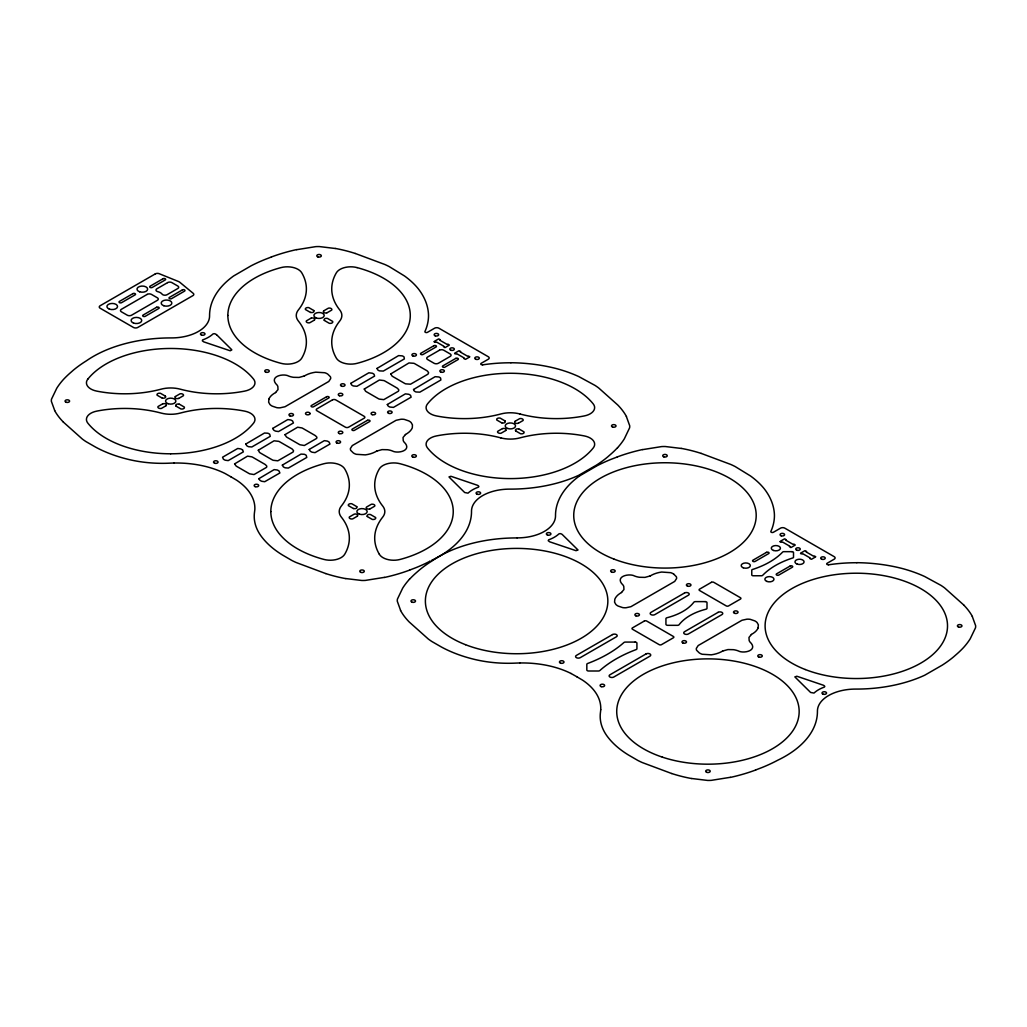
<?xml version="1.0" encoding="UTF-8"?>
<svg xmlns="http://www.w3.org/2000/svg" width="1027" height="1027" viewBox="0 0 1027 1027"><rect width="100%" height="100%" fill="white"/><g stroke="black" fill="none" stroke-linecap="round" stroke-linejoin="round"><path stroke-width="1.5" d="M310.026 413.65L310.026 413.522A2.285 1.322 0 0 0 306.611 412.392A2.285 1.322 0 0 0 306.611 414.664A2.285 1.322 0 0 0 310.026 413.522M600.756 709.696L600.5 712.058A88.425 51.055 0 0 0 608.613 738.066A109.388 63.16 0 0 0 628.357 754.935L637.754 760.391A80.876 46.69 0 0 0 642.196 762.522L671.748 773.549M268.907 399.221L268.638 402.186L269.896 404.433A10.27 5.931 0 0 0 272.296 406.153L276.751 407.655A9.063 5.238 0 0 0 280.114 407.809L285.005 406.743L328.794 381.466L330.643 378.642A9.063 5.238 0 0 0 330.373 376.704L327.767 374.136A10.27 5.931 0 0 0 324.789 372.737L315.764 372.172A22.594 13.043 0 0 0 304.185 376.087M758.093 627.779L758.362 624.814L757.104 622.567A10.27 5.931 0 0 0 754.704 620.847L750.249 619.345A9.063 5.238 0 0 0 746.886 619.191L741.995 620.257L698.206 645.534L696.357 648.358A9.063 5.238 0 0 0 696.627 650.296L699.233 652.864A10.27 5.931 0 0 0 702.211 654.263L711.236 654.828A22.594 13.043 0 0 0 722.815 650.913M579.523 475.925L596.995 465.783A146.579 84.625 0 0 1 611.155 459.3L617.317 456.951M275.595 392.481L278.022 389.58L277.842 386.422A14.943 8.627 0 0 0 275.698 383.61C269.921 376.062 283.709 373.237 288.715 376.087A14.943 8.627 0 0 0 293.594 377.32L299.062 377.435L304.095 376.036M405.485 434.562L403.046 437.476L403.239 440.634A14.943 8.627 0 0 0 405.383 443.446C411.159 450.994 397.372 453.818 392.365 450.969A14.943 8.627 0 0 0 387.474 449.723L382.018 449.621L376.986 451.02M621.515 592.425L623.954 589.524L623.761 586.366A14.943 8.627 0 0 0 621.617 583.554C615.841 576.006 629.628 573.182 634.635 576.031A14.943 8.627 0 0 0 639.526 577.277L644.982 577.379L650.014 575.98M751.405 634.519L748.978 637.42L749.158 640.578A14.943 8.627 0 0 0 751.315 643.39C757.079 650.938 743.291 653.763 738.285 650.913A14.943 8.627 0 0 0 733.406 649.68L727.938 649.565L722.905 650.964M162.792 403.765L158.363 406.333A1.656 0.95 0 0 0 157.953 406.718L157.876 407.167A2.632 1.515 0 0 0 160.238 408.515L161.021 408.489A1.656 0.95 0 0 0 161.688 408.258L166.13 405.691M175.283 396.55L179.712 393.996A1.656 0.95 0 0 1 180.38 393.765L181.176 393.713A2.632 1.515 0 0 1 183.512 395.074L183.448 395.536A1.656 0.95 0 0 1 183.05 395.921L178.621 398.476M311.142 318.113L306.714 320.681A1.656 0.95 0 0 0 306.303 321.066L306.226 321.515A2.632 1.515 0 0 0 308.588 322.863L309.371 322.837A1.656 0.95 0 0 0 310.038 322.606L314.48 320.039M323.633 310.911L328.075 308.344A1.656 0.95 0 0 1 328.73 308.113L329.526 308.061A2.632 1.515 0 0 1 331.862 309.422L331.811 309.884A1.656 0.95 0 0 1 331.4 310.27L326.971 312.824M502.46 428.58L498.031 431.135A1.656 0.95 0 0 0 497.62 431.52L497.543 431.982A2.632 1.515 0 0 0 499.905 433.317L500.701 433.291A1.656 0.95 0 0 0 501.369 433.06L505.797 430.493M514.951 421.365L519.392 418.798A1.656 0.95 0 0 1 520.06 418.567L520.843 418.528A2.632 1.515 0 0 1 523.179 419.889L523.179 420.236A1.656 0.95 0 0 1 522.717 420.723L518.288 423.291M357.447 516.145L353.006 518.712A1.656 0.95 0 0 1 352.338 518.943L351.555 518.994A2.632 1.515 0 0 1 349.219 517.621L349.27 517.172A1.656 0.95 0 0 1 349.681 516.786L354.11 514.219A2.234 1.284 0 0 1 357.075 514.437A2.234 1.284 0 0 1 357.306 516.093M369.938 508.943L374.367 506.375A1.656 0.95 0 0 0 374.765 505.99L374.855 505.528A2.632 1.515 0 0 0 372.493 504.193L371.697 504.218A1.656 0.95 0 0 0 371.029 504.45L366.6 507.017A2.234 1.284 0 0 0 366.973 508.724A2.234 1.284 0 0 0 369.836 508.866M431.481 560.447L431.841 560.267A109.491 63.212 0 0 0 471.509 511.266A38.166 22.029 0 0 1 509.841 489.122A109.414 63.173 0 0 0 578.792 475.27L596.353 465.18A146.579 84.625 0 0 0 607.586 457.002L611.643 453.446A149.454 86.281 0 0 0 617.522 447.695M430.005 561.217L430.108 561.166A146.579 84.625 0 0 1 415.845 567.7L409.683 570.049M271.398 257.007L265.248 259.369A146.579 84.625 0 0 0 251.076 265.826L233.604 275.981A109.414 63.173 0 0 0 209.572 315.79A38.166 22.029 0 0 1 171.239 337.922A109.491 63.212 0 0 0 86.384 360.824L84.727 361.876A146.579 84.625 0 0 0 73.495 370.054L69.438 373.61A149.454 86.281 0 0 0 63.546 379.361A124.164 71.685 0 0 0 56.767 388.232L51.478 399.233A28.435 16.419 0 0 0 51.363 401.313L54.701 410.505M755.602 769.993L761.752 767.631A146.579 84.625 0 0 0 775.924 761.174L777.76 760.211A109.491 63.212 0 0 0 817.428 711.21A38.166 22.029 0 0 1 855.761 689.078A109.414 63.173 0 0 0 924.724 675.214L942.272 665.124A146.579 84.625 0 0 0 953.505 656.946L957.562 653.39A149.454 86.281 0 0 0 963.454 647.639A124.164 71.685 0 0 0 970.233 638.768L975.522 627.767A28.435 16.419 0 0 0 975.637 625.687L972.299 616.495M296.713 249.677L315.777 246.634A28.435 16.419 0 0 1 319.384 246.57L335.303 248.495M642.645 449.621L661.696 446.578A28.435 16.419 0 0 1 665.303 446.527L681.222 448.44M384.355 577.379L365.304 580.422A28.435 16.419 0 0 1 361.697 580.473L345.778 578.56M730.287 777.323L711.223 780.366A28.435 16.419 0 0 1 707.616 780.43L691.697 778.505M173.871 463.01L169.789 463.164A88.425 51.055 0 0 1 124.742 458.466A109.388 63.16 0 0 1 95.524 447.079L86.063 441.649A80.876 46.69 0 0 1 82.378 439.081L63.276 422.02M519.79 662.954L515.708 663.108A88.425 51.055 0 0 1 470.661 658.423A109.388 63.16 0 0 1 441.443 647.023L431.995 641.593A80.876 46.69 0 0 1 428.31 639.025L409.195 621.964A104.677 60.439 0 0 1 400.53 610.462M355.252 253.451L384.804 264.478A80.876 46.69 0 0 1 389.246 266.609L404.522 275.981A109.542 63.25 0 0 1 418.4 288.934A116.295 67.14 0 0 1 428.516 315.161A109.465 63.199 0 0 1 424.96 331.464A1.515 0.873 0 0 0 425.666 332.453A1.515 0.873 0 0 0 427.502 332.312L434.601 328.204A3.042 1.759 0 0 1 438.901 328.204L488.313 356.741A3.042 1.759 0 0 1 488.313 359.219L481.214 363.314A1.515 0.873 0 0 0 480.97 364.38A1.515 0.873 0 0 0 482.677 364.79M701.171 453.395L730.723 464.435A80.876 46.69 0 0 1 735.165 466.553L750.442 475.925A109.542 63.25 0 0 1 764.319 488.878A116.295 67.14 0 0 1 774.435 515.118A109.465 63.199 0 0 1 770.879 531.408A1.515 0.873 0 0 0 771.598 532.397A1.515 0.873 0 0 0 773.421 532.256L780.52 528.16A3.042 1.759 0 0 1 784.821 528.16L834.232 556.685A3.042 1.759 0 0 1 834.232 559.163L827.146 563.271A1.515 0.873 0 0 0 826.902 564.324A1.515 0.873 0 0 0 828.596 564.734M325.829 573.605L296.277 562.565A80.876 46.69 0 0 1 291.835 560.447L282.438 554.978A109.388 63.16 0 0 1 262.681 538.122A88.425 51.055 0 0 1 254.529 512.088L254.824 509.751A74.124 42.787 0 0 0 236.595 480.174L230.882 476.785M571.038 673.481L576.892 676.78M576.802 676.742L582.527 680.118A74.124 42.787 0 0 1 600.718 709.696M313.851 310.552L309.024 307.753A1.361 0.783 0 0 0 308.575 307.587L307.253 307.587A2.94 1.695 0 0 0 305.391 308.652L305.391 309.422A1.361 0.783 0 0 0 305.687 309.679L310.526 312.478M505.181 421.006L500.342 418.207A1.361 0.783 0 0 0 499.892 418.04L498.57 418.04A2.94 1.695 0 0 0 496.721 419.119L496.709 419.876A1.361 0.783 0 0 0 497.004 420.133L501.844 422.931M518.905 428.927L523.744 431.725A1.361 0.783 0 0 1 524.04 431.982L524.052 432.752A2.94 1.695 0 0 1 522.178 433.818L520.856 433.818A1.361 0.783 0 0 1 520.407 433.651L515.58 430.852M324.25 320.398L329.089 323.197A1.361 0.783 0 0 0 329.539 323.364L330.861 323.364A2.94 1.695 0 0 0 332.722 322.285L332.722 321.528A1.361 0.783 0 0 0 332.427 321.271L327.587 318.473A2.221 1.284 0 0 0 324.776 318.768A2.221 1.284 0 0 0 324.442 320.334M165.501 396.204L160.661 393.405A1.361 0.783 0 0 0 160.225 393.238L158.89 393.225A2.94 1.695 0 0 0 157.041 394.304L157.041 395.074A1.361 0.783 0 0 0 157.336 395.331L162.176 398.117M179.237 404.125L184.077 406.923A1.361 0.783 0 0 1 184.372 407.18L184.372 407.937A2.94 1.695 0 0 1 182.511 409.016L181.188 409.016A1.361 0.783 0 0 1 180.739 408.849L175.899 406.05M356.818 506.658L351.979 503.859A1.361 0.783 0 0 0 351.542 503.692L350.22 503.692A2.94 1.695 0 0 0 348.358 504.77L348.358 505.528A1.361 0.783 0 0 0 348.654 505.785L353.493 508.583M367.217 516.504L372.056 519.303A1.361 0.783 0 0 0 372.506 519.469L373.828 519.469A2.94 1.695 0 0 0 375.677 518.391L375.689 517.634A1.361 0.783 0 0 0 375.394 517.377L370.554 514.578A2.221 1.284 0 0 0 367.743 514.886A2.221 1.284 0 0 0 367.396 516.44M230.959 476.836L225.106 473.524A74.124 42.787 0 0 0 173.871 463.036M673.686 574.08L676.292 576.648A9.063 5.238 0 0 1 676.562 578.586L674.713 581.41L630.925 606.687L626.034 607.753A9.063 5.238 0 0 1 622.67 607.599L618.228 606.097A10.27 5.931 0 0 1 615.815 604.377L614.557 602.13L614.839 599.165A22.594 13.043 0 0 1 621.605 592.489M242.552 449.929L243.36 451.88L228.199 460.609L225.285 460.212A8.575 4.955 0 0 1 223.385 459.159L222.564 457.22L237.725 448.478L240.652 448.889A8.575 4.955 0 0 1 242.552 449.929M216.569 334.686L231.434 349.398A2.811 1.63 0 0 1 231.781 349.912L230.343 350.733A2.927 1.695 0 0 1 229.457 350.528L203.718 341.85L202.358 340.848L202.614 339.924A31.272 18.062 0 0 0 213 333.955L214.13 333.672A3.453 1.99 0 0 1 216.492 334.712M963.724 604.98L944.622 587.919A80.876 46.69 0 0 0 940.925 585.351L924.711 576.532A109.542 63.25 0 0 0 902.271 568.522A116.295 67.14 0 0 0 856.826 562.68M626.38 416.551L629.705 425.743A28.435 16.419 0 0 1 629.602 427.823L624.339 438.824A124.164 71.685 0 0 1 617.561 447.708M400.62 610.449L397.295 601.257A28.435 16.419 0 0 1 397.398 599.177L402.661 588.176A124.164 71.685 0 0 1 409.439 579.292M519.79 662.98A74.124 42.787 0 0 1 571.025 673.481M63.302 422.007A104.677 60.439 0 0 1 54.611 410.518M271.359 256.981A134.498 77.654 0 0 1 296.662 249.587M335.328 248.444A104.677 60.439 0 0 1 355.239 253.464M482.703 364.842A109.414 63.173 0 0 1 510.92 362.788M510.907 362.736A116.295 67.14 0 0 1 556.352 368.577A109.542 63.25 0 0 1 578.792 376.588L595.005 385.407A80.876 46.69 0 0 1 598.69 387.975L617.805 405.036A104.677 60.439 0 0 1 626.47 416.538M409.709 570.075A134.498 77.654 0 0 1 384.419 577.469M345.752 578.612A104.677 60.439 0 0 1 325.841 573.592M268.766 399.208A22.594 13.043 0 0 1 275.685 392.545M405.395 434.511A22.594 13.043 0 0 0 412.302 427.848L412.443 424.87L411.185 422.623A10.27 5.931 0 0 0 408.772 420.903L404.33 419.401A9.063 5.238 0 0 0 400.966 419.247L396.075 420.313L352.287 445.59L350.438 448.414A9.063 5.238 0 0 0 350.708 450.352L353.314 452.92A10.27 5.931 0 0 0 356.292 454.306L365.317 454.884A22.594 13.043 0 0 0 376.883 450.969M758.234 627.792A22.594 13.043 0 0 1 751.315 634.455M650.117 576.031A22.594 13.043 0 0 1 661.658 572.039L670.708 572.681A10.27 5.931 0 0 1 673.686 574.08M517.017 537.93A109.388 63.16 0 0 0 432.239 560.819L430.749 561.756A146.579 84.625 0 0 0 419.414 569.998L415.357 573.554A149.454 86.281 0 0 0 409.478 579.305M517.159 537.878A38.166 22.029 0 0 0 555.517 515.734A109.465 63.199 0 0 1 579.549 475.912M617.291 456.925A134.498 77.654 0 0 1 642.581 449.531M681.248 448.388A104.677 60.439 0 0 1 701.159 453.408M828.622 564.799A109.414 63.173 0 0 1 856.839 562.732M963.698 604.993A104.677 60.439 0 0 1 972.389 616.482M755.641 770.019A134.498 77.654 0 0 1 730.338 777.413M691.672 778.556A104.677 60.439 0 0 1 671.761 773.536M313.671 310.603A2.221 1.284 0 0 1 313.338 312.169A2.221 1.284 0 0 1 310.629 312.362M311.245 318.19A2.234 1.284 0 0 1 314.108 318.331A2.234 1.284 0 0 1 314.352 319.988M326.868 312.76A2.234 1.284 0 0 1 324.006 312.619A2.234 1.284 0 0 1 323.762 310.963M518.199 423.214A2.234 1.284 0 0 1 515.323 423.073A2.234 1.284 0 0 1 515.079 421.417M502.562 428.644A2.234 1.284 0 0 1 505.425 428.785A2.234 1.284 0 0 1 505.669 430.441M504.989 421.07A2.221 1.284 0 0 1 504.655 422.623A2.221 1.284 0 0 1 501.946 422.829M515.759 430.788A2.221 1.284 0 0 1 516.093 429.235A2.221 1.284 0 0 1 518.802 429.042M356.639 506.722A2.221 1.284 0 0 1 356.305 508.275A2.221 1.284 0 0 1 353.596 508.481M162.882 403.842A2.234 1.284 0 0 1 165.758 403.983A2.234 1.284 0 0 1 165.989 405.639M178.518 398.399A2.234 1.284 0 0 1 175.656 398.271A2.234 1.284 0 0 1 175.412 396.615M176.079 405.986A2.221 1.284 0 0 1 176.426 404.42A2.221 1.284 0 0 1 179.122 404.227M165.321 396.255A2.221 1.284 0 0 1 164.988 397.821A2.221 1.284 0 0 1 162.279 398.014M449.274 476.913L449.338 477.234A2.927 1.695 0 0 0 449.646 477.658L464.692 492.524L468.03 493.153A31.272 18.062 0 0 1 478.377 487.17L478.852 486.58A3.453 1.99 0 0 0 477.054 485.142L451.623 476.515A2.811 1.63 0 0 0 450.737 476.323L449.287 476.836M577.726 550.01L576.121 550.665A2.927 1.695 0 0 1 575.377 550.472L549.638 541.794L548.238 540.715L548.623 539.83A31.272 18.062 0 0 0 558.919 533.899L560.049 533.616A3.453 1.99 0 0 1 562.411 534.656L577.354 549.342A2.811 1.63 0 0 1 577.7 549.856L577.726 550.087M795.193 676.857L795.257 677.178A2.927 1.695 0 0 0 795.578 677.602L810.611 692.468L814.013 693.058A31.272 18.062 0 0 1 824.296 687.114L824.784 686.524A3.453 1.99 0 0 0 822.974 685.099L797.543 676.472A2.811 1.63 0 0 0 796.657 676.267L795.193 676.857M234.605 463.896L236.069 465.963A11.515 6.65 0 0 0 237.057 466.605L248.598 473.267A11.515 6.65 0 0 0 249.715 473.845L254.028 474.551L266.584 467.324L266.84 466.181L265.492 464.73A11.515 6.65 0 0 0 264.504 464.076L252.976 457.426A11.515 6.65 0 0 0 251.846 456.848L247.533 456.142L234.605 463.896M258.804 478.71L259.908 480.251A8.575 4.955 0 0 0 261.795 481.291L264.722 481.702L279.883 472.959L279.074 471.021A8.575 4.955 0 0 0 277.174 469.968L274.119 469.634L258.804 478.71M377.025 368.423L377.654 369.784A6.226 3.594 0 0 0 379.464 370.888L383.315 371.068L404.343 358.924L404.086 356.985A6.226 3.594 0 0 0 402.289 355.881L398.604 355.599L377.025 368.423M390.838 373.879L391.967 375.959A8.344 4.814 0 0 0 392.93 376.627L404.458 383.276A8.344 4.814 0 0 0 405.614 383.841L410.53 384.201L427.951 374.162L428.644 372.762L427.527 371.183A8.344 4.814 0 0 0 426.564 370.516L415.036 363.866A8.344 4.814 0 0 0 413.881 363.301L408.964 362.942L390.838 373.879M413.547 389.503L414.176 390.876A6.226 3.594 0 0 0 415.974 391.967L419.838 392.16L440.865 380.003L440.609 378.064A6.226 3.594 0 0 0 438.811 376.96L435.127 376.691L413.547 389.503M434.228 341.786L435.679 342.312A2.362 1.361 0 0 0 436.475 342.004L443.998 346.343A2.426 1.399 0 0 0 443.536 346.715L444.819 347.575A2.362 1.361 0 0 0 445.615 347.28L448.838 345.419A2.426 1.399 0 0 0 449.312 345.046L448.016 344.173A2.362 1.361 0 0 0 447.233 344.481L439.697 340.142A2.426 1.399 0 0 0 440.172 339.77L438.888 338.897A2.362 1.361 0 0 0 438.093 339.205L434.87 341.067A2.426 1.399 0 0 0 434.395 341.439L434.228 341.786M454.653 353.57L456.258 354.058A2.426 1.399 0 0 0 456.899 353.789L464.435 358.141A2.362 1.361 0 0 0 463.896 358.59L465.398 359.334A2.426 1.399 0 0 0 466.04 359.065L469.262 357.203A2.362 1.361 0 0 0 469.801 356.754L468.299 356.01A2.426 1.399 0 0 0 467.657 356.279L460.135 351.927A2.362 1.361 0 0 0 460.661 351.478L459.159 350.733A2.426 1.399 0 0 0 458.517 351.003L455.295 352.864A2.362 1.361 0 0 0 454.756 353.314L454.679 353.493M780.148 541.73L781.611 542.256A2.362 1.361 0 0 0 782.394 541.948L789.93 546.287A2.426 1.399 0 0 0 789.455 546.659L790.751 547.532A2.362 1.361 0 0 0 791.535 547.224L794.77 545.363A2.426 1.399 0 0 0 795.232 544.99L793.948 544.117A2.362 1.361 0 0 0 793.152 544.426L785.629 540.086A2.426 1.399 0 0 0 786.091 539.714L784.808 538.841A2.362 1.361 0 0 0 784.012 539.149L780.79 541.011A2.426 1.399 0 0 0 780.327 541.383L780.148 541.73M800.572 553.527L802.177 554.002A2.426 1.399 0 0 0 802.819 553.733L810.354 558.085A2.362 1.361 0 0 0 809.815 558.534L811.317 559.279A2.426 1.399 0 0 0 811.959 559.009L815.194 557.147A2.362 1.361 0 0 0 815.72 556.698L814.218 555.954A2.426 1.399 0 0 0 813.577 556.223L806.054 551.871A2.362 1.361 0 0 0 806.58 551.422L805.078 550.677A2.426 1.399 0 0 0 804.436 550.947L801.214 552.808A2.362 1.361 0 0 0 800.675 553.271L800.598 553.437M350.798 383.418L351.555 384.855A7.382 4.262 0 0 0 353.365 385.959L356.934 386.306L374.585 376.1L374.072 374.303A7.382 4.262 0 0 0 372.275 373.212L368.847 372.788L350.862 383.289M364.277 389.04L365.573 391.197A9.898 5.713 0 0 0 366.549 391.852L378.077 398.515A9.898 5.713 0 0 0 379.22 399.079L383.79 399.644L398.412 391.21L398.861 389.965L397.616 388.45A9.898 5.713 0 0 0 396.64 387.795L385.099 381.145A9.898 5.713 0 0 0 383.97 380.581L379.399 380.016L364.277 389.04M387.32 404.51L388.078 405.947A7.382 4.262 0 0 0 389.888 407.039L393.457 407.385L411.108 397.179L410.595 395.395A7.382 4.262 0 0 0 408.785 394.291L405.37 393.867L387.32 404.51M245.812 444.036L246.75 445.679A7.086 4.082 0 0 0 248.65 446.719L251.82 446.976L270.255 436.347L269.716 434.254A7.086 4.082 0 0 0 267.803 433.214L264.491 433.022L245.812 444.036M258.29 450.224L259.536 452.419A9.5 5.482 0 0 0 260.511 453.074L272.039 459.737A9.5 5.482 0 0 0 273.182 460.289L277.829 460.815L293.093 452.021L293.581 450.737L292.374 449.223A9.5 5.482 0 0 0 291.398 448.555L279.858 441.905A9.5 5.482 0 0 0 278.728 441.34L274.081 440.814L258.29 450.224M282.335 465.115L283.272 466.759A7.086 4.082 0 0 0 285.172 467.798L288.343 468.068L306.778 457.439L306.239 455.333A7.086 4.082 0 0 0 304.326 454.293L301.001 454.101L282.335 465.115M272.656 428.439L273.734 430.095A8.717 5.032 0 0 0 275.634 431.147L278.535 431.558L293.44 422.957L292.605 421.031A8.717 5.032 0 0 0 290.705 419.979L287.804 419.568L272.656 428.439M284.967 434.678L286.417 436.899A11.708 6.753 0 0 0 287.406 437.541L298.934 444.203A11.708 6.753 0 0 0 300.064 444.781L304.351 445.5L316.688 438.388L316.932 437.258L315.571 435.82A11.708 6.753 0 0 0 314.583 435.166L303.055 428.516A11.708 6.753 0 0 0 301.925 427.938L297.637 427.219L284.967 434.678M309.178 449.518L310.257 451.174A8.717 5.032 0 0 0 312.157 452.227L315.058 452.637L329.962 444.049L329.128 442.111A8.717 5.032 0 0 0 327.228 441.071L324.327 440.66L309.23 449.415M155.282 273.901L100.145 305.738A3.042 1.759 0 0 0 100.145 308.216L133.471 327.459A3.042 1.759 0 0 0 137.772 327.459L192.909 295.622A3.042 1.759 0 0 0 193.256 293.375L179.841 282.309A6.085 3.505 0 0 0 178.339 281.449L159.185 273.695A3.042 1.759 0 0 0 155.282 273.901M132.932 293.632L119.491 301.386A1.515 0.873 0 0 0 119.491 302.631A1.515 0.873 0 0 0 121.635 302.631L135.076 294.877A1.515 0.873 0 0 0 135.076 293.632A1.515 0.873 0 0 0 132.932 293.632M163.023 278.741L150.135 286.186A1.515 0.873 0 0 0 150.135 287.419A1.515 0.873 0 0 0 152.278 287.419L165.18 279.973A1.515 0.873 0 0 0 165.18 278.741A1.515 0.873 0 0 0 163.023 278.741M147.169 294.402L121.366 309.307A3.042 1.759 0 0 0 121.366 311.784L127.284 315.199A3.042 1.759 0 0 0 131.584 315.199L157.388 300.308A3.042 1.759 0 0 0 157.388 297.817L151.47 294.402A3.042 1.759 0 0 0 147.169 294.402M167.594 282.618L156.849 288.818A3.042 1.759 0 0 0 157.786 291.668A8.383 4.84 0 0 1 162.125 294.171A3.042 1.759 0 0 0 167.054 294.71L177.812 288.51A3.042 1.759 0 0 0 177.812 286.032L171.894 282.618A3.042 1.759 0 0 0 167.594 282.618M182.382 289.909L169.481 297.355A1.515 0.873 0 0 0 169.481 298.6A1.515 0.873 0 0 0 171.625 298.6L184.526 291.142A1.515 0.873 0 0 0 184.526 289.909A1.515 0.873 0 0 0 182.382 289.909M156.579 307.291L143.138 315.045A1.515 0.873 0 0 0 143.138 316.29A1.515 0.873 0 0 0 145.295 316.29L158.723 308.524A1.515 0.873 0 0 0 158.723 307.291A1.515 0.873 0 0 0 156.579 307.291M326.56 396.769L311.515 405.46A1.515 0.873 0 0 0 311.515 406.705A1.515 0.873 0 0 0 313.659 406.705L328.717 398.014A1.515 0.873 0 0 0 328.717 396.769A1.515 0.873 0 0 0 326.56 396.769M332.478 399.875L316.894 408.874A2.285 1.322 0 0 0 316.894 410.736L345.38 427.181A2.285 1.322 0 0 0 348.602 427.181L364.187 418.182A2.285 1.322 0 0 0 364.187 416.32L335.701 399.875A2.285 1.322 0 0 0 332.478 399.875M433.843 345.752L420.942 353.198A1.515 0.873 0 0 0 420.942 354.443A1.515 0.873 0 0 0 423.098 354.443L436 346.998A1.515 0.873 0 0 0 436 345.752A1.515 0.873 0 0 0 433.843 345.752M439.44 350.22L427.604 357.049A3.042 1.759 0 0 0 427.604 359.527L434.062 363.263A3.042 1.759 0 0 0 438.362 363.263L450.185 356.433A3.042 1.759 0 0 0 450.185 353.943L443.741 350.22A3.042 1.759 0 0 0 439.44 350.22M455.77 358.41L442.881 365.869A1.515 0.873 0 0 0 442.881 367.101A1.515 0.873 0 0 0 445.025 367.101L457.926 359.655A1.515 0.873 0 0 0 457.926 358.41A1.515 0.873 0 0 0 455.77 358.41M367.409 420.351L352.364 429.042A1.515 0.873 0 0 0 352.364 430.287A1.515 0.873 0 0 0 354.52 430.287L369.566 421.596A1.515 0.873 0 0 0 369.566 420.351A1.515 0.873 0 0 0 367.409 420.351M612.516 634.57L576.391 655.419A2.734 1.579 0 0 0 576.391 657.652A2.734 1.579 0 0 0 580.268 657.652L616.38 636.804A2.734 1.579 0 0 0 616.38 634.57A2.734 1.579 0 0 0 612.516 634.57M684.534 592.99L650.99 612.362A2.734 1.579 0 0 0 650.99 614.595A2.734 1.579 0 0 0 654.854 614.595L688.398 595.224A2.734 1.579 0 0 0 688.398 592.99A2.734 1.579 0 0 0 684.534 592.99M644.327 621.04L632.491 627.869A1.669 0.963 0 0 0 632.491 629.243L659.167 644.635A1.669 0.963 0 0 0 661.516 644.635L673.353 637.806A1.669 0.963 0 0 0 673.353 636.445L646.689 621.04A1.669 0.963 0 0 0 644.327 621.04M711.403 582.322L699.58 589.151A1.669 0.963 0 0 0 699.58 590.512L726.243 605.904A1.669 0.963 0 0 0 728.605 605.904L740.428 599.075A1.669 0.963 0 0 0 740.428 597.714L713.765 582.322A1.669 0.963 0 0 0 711.403 582.322M766.463 552.385L753.022 560.151A1.515 0.873 0 0 0 753.022 561.397A1.515 0.873 0 0 0 755.166 561.397L768.607 553.63A1.515 0.873 0 0 0 768.607 552.385A1.515 0.873 0 0 0 766.463 552.385M790.11 566.044L776.669 573.798A1.515 0.873 0 0 0 776.669 575.043A1.515 0.873 0 0 0 778.825 575.043L792.253 567.289A1.515 0.873 0 0 0 792.253 566.044A1.515 0.873 0 0 0 790.11 566.044M646.06 653.929L609.935 674.79A2.734 1.579 0 0 0 609.935 677.024A2.734 1.579 0 0 0 613.799 677.024L649.924 656.163A2.734 1.579 0 0 0 649.924 653.929A2.734 1.579 0 0 0 646.06 653.929M718.066 612.362L684.534 631.721A2.734 1.579 0 0 0 684.534 633.954A2.734 1.579 0 0 0 688.398 633.954L721.942 614.595A2.734 1.579 0 0 0 721.942 612.362A2.734 1.579 0 0 0 718.066 612.362M791.997 551.666L783.922 551.666A1.515 0.873 0 0 0 782.6 552.115A77.179 44.559 0 0 1 752.547 569.471A1.515 0.873 0 0 0 751.764 570.229L751.764 574.889A1.515 0.873 0 0 0 753.292 575.762L761.354 575.762A1.515 0.873 0 0 0 762.676 575.313A77.179 44.559 0 0 1 792.728 557.969A1.515 0.873 0 0 0 793.512 557.199L793.512 552.552A1.515 0.873 0 0 0 791.997 551.666M705.164 601.617L695.497 601.617A1.823 1.053 0 0 0 693.828 602.246A52.711 30.425 0 0 1 667.024 617.728A1.823 1.053 0 0 0 665.932 618.69L665.932 624.275A1.823 1.053 0 0 0 667.755 625.327L677.435 625.327A1.823 1.053 0 0 0 679.104 624.698A52.711 30.425 0 0 1 705.908 609.229A1.823 1.053 0 0 0 707 608.266L707 602.669A1.823 1.053 0 0 0 705.164 601.617M635.097 642.08L625.417 642.08A1.823 1.053 0 0 0 623.89 642.555A123.035 71.03 0 0 1 587.662 663.481A1.823 1.053 0 0 0 586.828 664.353L586.828 669.938A1.823 1.053 0 0 0 588.651 671.003L598.33 671.003A1.823 1.053 0 0 0 599.858 670.515A123.035 71.03 0 0 1 636.085 649.603A1.823 1.053 0 0 0 636.92 648.717L636.92 643.133A1.823 1.053 0 0 0 635.097 642.08M255.158 486.644A2.285 1.322 0 0 0 258.701 485.643A2.285 1.322 0 0 0 255.441 484.359A2.285 1.322 0 0 0 255.158 486.644M214.656 463.228A2.285 1.322 0 0 0 218.071 462.086A2.285 1.322 0 0 0 214.656 460.943A2.285 1.322 0 0 0 214.656 463.228M475.899 359.322A2.285 1.322 0 0 0 479.314 358.179A2.285 1.322 0 0 0 475.899 357.037A2.285 1.322 0 0 0 475.899 359.322M435.268 335.855A2.285 1.322 0 0 0 438.683 334.725A2.285 1.322 0 0 0 435.268 333.582A2.285 1.322 0 0 0 435.268 335.855M265.852 372.198A2.285 1.322 0 0 0 269.267 371.068A2.285 1.322 0 0 0 265.852 369.925A2.285 1.322 0 0 0 265.852 372.198M450.93 350.271A2.285 1.322 0 0 0 454.345 349.141A2.285 1.322 0 0 0 450.93 347.999A2.285 1.322 0 0 0 450.93 350.271M413.034 356.022A2.285 1.322 0 0 0 416.448 354.88A2.285 1.322 0 0 0 413.034 353.737A2.285 1.322 0 0 0 413.034 356.022M440.981 372.159A2.285 1.322 0 0 0 444.396 371.017A2.285 1.322 0 0 0 440.981 369.874A2.285 1.322 0 0 0 440.981 372.159M337.036 443.086A2.285 1.322 0 0 0 340.592 442.085A2.285 1.322 0 0 0 337.318 440.814A2.285 1.322 0 0 0 337.036 443.086M289.961 415.896A2.285 1.322 0 0 0 293.504 414.908A2.285 1.322 0 0 0 290.243 413.624A2.285 1.322 0 0 0 289.961 415.896M341.619 386.203A2.285 1.322 0 0 0 345.033 385.061A2.285 1.322 0 0 0 341.619 383.918A2.285 1.322 0 0 0 341.619 386.203M388.707 413.38A2.285 1.322 0 0 0 392.121 412.251A2.285 1.322 0 0 0 388.707 411.108A2.285 1.322 0 0 0 388.707 413.38M339.398 433.599A2.285 1.322 0 0 0 342.825 432.457A2.285 1.322 0 0 0 339.398 431.314A2.285 1.322 0 0 0 339.398 433.599M339.398 395.742A2.285 1.322 0 0 0 342.825 394.599A2.285 1.322 0 0 0 339.398 393.457A2.285 1.322 0 0 0 339.398 395.742M372.185 414.664A2.285 1.322 0 0 0 375.612 413.522A2.285 1.322 0 0 0 372.185 412.392A2.285 1.322 0 0 0 372.185 414.664M477.221 494.244A2.285 1.322 0 0 0 480.636 493.101A2.285 1.322 0 0 0 477.221 491.959A2.285 1.322 0 0 0 477.221 494.244M360.695 572.334A2.285 1.322 0 0 0 364.29 571.397A2.285 1.322 0 0 0 361.08 570.075A2.285 1.322 0 0 0 360.695 572.334M612.618 427.065A2.285 1.322 0 0 0 616.033 425.935A2.285 1.322 0 0 0 612.618 424.793A2.285 1.322 0 0 0 612.618 427.065M412.944 457.131A2.285 1.322 0 0 0 416.371 455.988A2.285 1.322 0 0 0 412.944 454.845A2.285 1.322 0 0 0 412.944 457.131M662.338 757.13A91.223 52.659 0 0 0 799.16 711.531A91.223 52.659 0 0 0 662.338 665.92A91.223 52.659 0 0 0 662.338 757.13M805.271 669.527A91.223 52.672 0 0 0 947.292 629.564A91.223 52.672 0 0 0 816.337 578.535A91.223 52.672 0 0 0 805.271 669.527M613.851 559.035A91.223 52.659 0 0 0 755.962 519.174A91.223 52.659 0 0 0 625.122 468.042A91.223 52.659 0 0 0 613.851 559.035M465.501 644.686A91.223 52.659 0 0 0 607.612 604.826A91.223 52.659 0 0 0 476.772 553.694A91.223 52.659 0 0 0 465.501 644.686M758.876 657.075A2.285 1.322 0 0 0 762.291 655.932A2.285 1.322 0 0 0 758.876 654.802A2.285 1.322 0 0 0 758.876 657.075M958.538 627.022A2.285 1.322 0 0 0 961.965 625.879A2.285 1.322 0 0 0 958.538 624.737A2.285 1.322 0 0 0 958.538 627.022M706.615 772.291A2.285 1.322 0 0 0 710.209 771.341A2.285 1.322 0 0 0 707 770.019A2.285 1.322 0 0 0 706.615 772.291M823.14 694.188A2.285 1.322 0 0 0 826.568 693.045A2.285 1.322 0 0 0 823.14 691.903A2.285 1.322 0 0 0 823.14 694.188M734.626 613.337A2.285 1.322 0 0 0 738.054 612.195A2.285 1.322 0 0 0 734.626 611.052A2.285 1.322 0 0 0 734.626 613.337M687.538 586.147A2.285 1.322 0 0 0 690.966 585.005A2.285 1.322 0 0 0 687.538 583.862A2.285 1.322 0 0 0 687.538 586.147M635.88 615.841A2.285 1.322 0 0 0 639.436 614.852A2.285 1.322 0 0 0 636.162 613.568A2.285 1.322 0 0 0 635.88 615.841M682.968 643.03A2.285 1.322 0 0 0 686.511 642.029A2.285 1.322 0 0 0 683.25 640.758A2.285 1.322 0 0 0 682.968 643.03M796.849 550.228A2.285 1.322 0 0 0 800.264 549.086A2.285 1.322 0 0 0 796.849 547.943A2.285 1.322 0 0 0 796.849 550.228M547.494 535.041A2.285 1.322 0 0 0 550.921 533.899A2.285 1.322 0 0 0 547.494 532.756A2.285 1.322 0 0 0 547.494 535.041M411.917 602.143A2.285 1.322 0 0 0 415.511 601.193A2.285 1.322 0 0 0 412.302 599.871A2.285 1.322 0 0 0 411.917 602.143M663.84 456.874A2.285 1.322 0 0 0 667.255 455.731A2.285 1.322 0 0 0 663.84 454.589A2.285 1.322 0 0 0 663.84 456.874M611.771 572.155A2.285 1.322 0 0 0 615.186 571.012A2.285 1.322 0 0 0 611.771 569.869A2.285 1.322 0 0 0 611.771 572.155M781.188 535.812A2.285 1.322 0 0 0 784.602 534.669A2.285 1.322 0 0 0 781.188 533.527A2.285 1.322 0 0 0 781.188 535.812M821.818 559.266A2.285 1.322 0 0 0 825.246 558.123A2.285 1.322 0 0 0 821.818 556.981A2.285 1.322 0 0 0 821.818 559.266M560.575 663.172A2.285 1.322 0 0 0 564.003 662.03A2.285 1.322 0 0 0 560.575 660.887A2.285 1.322 0 0 0 560.575 663.172M601.219 686.639A2.285 1.322 0 0 0 604.633 685.497A2.285 1.322 0 0 0 601.219 684.354A2.285 1.322 0 0 0 601.219 686.639M766.861 581.41A4.557 2.632 0 0 0 773.96 579.421A4.557 2.632 0 0 0 767.426 576.866A4.557 2.632 0 0 0 766.861 581.41M797.234 564.131A4.557 2.632 0 0 0 804.077 561.859A4.557 2.632 0 0 0 797.234 559.574A4.557 2.632 0 0 0 797.234 564.131M743.214 567.764A4.557 2.632 0 0 0 750.313 565.761A4.557 2.632 0 0 0 743.766 563.207A4.557 2.632 0 0 0 743.214 567.764M773.588 550.485A4.557 2.632 0 0 0 780.43 548.2A4.557 2.632 0 0 0 773.588 545.915A4.557 2.632 0 0 0 773.588 550.485M316.059 317.908A5.174 2.991 0 0 0 324.198 315.764A5.174 2.991 0 0 0 316.907 312.76A5.174 2.991 0 0 0 316.059 317.908M507.787 428.516A5.174 2.991 0 0 0 515.541 425.935A5.174 2.991 0 0 0 507.787 423.342A5.174 2.991 0 0 0 507.787 428.516M359.437 514.168A5.174 2.991 0 0 0 367.191 511.587A5.174 2.991 0 0 0 359.437 508.994A5.174 2.991 0 0 0 359.437 514.168M168.12 403.714A5.174 2.991 0 0 0 175.874 401.121A5.174 2.991 0 0 0 168.12 398.54A5.174 2.991 0 0 0 168.12 403.714M317.921 256.93A2.285 1.322 0 0 0 321.335 255.787A2.285 1.322 0 0 0 317.921 254.645A2.285 1.322 0 0 0 317.921 256.93M65.998 402.199A2.285 1.322 0 0 0 69.592 401.249A2.285 1.322 0 0 0 66.37 399.927A2.285 1.322 0 0 0 65.998 402.199M201.574 335.097A2.285 1.322 0 0 0 205.002 333.955A2.285 1.322 0 0 0 201.574 332.812A2.285 1.322 0 0 0 201.574 335.097M500.804 437.874A22.799 13.171 0 0 0 519.957 437.874A86.653 50.028 0 0 1 584.376 435.936A15.2 8.781 0 0 1 593.272 447.913A91.21 52.659 0 0 1 510.38 478.595A91.21 52.659 0 0 1 427.489 447.913A15.2 8.781 0 0 1 436.385 435.936A86.653 50.028 0 0 1 500.804 437.874M519.957 413.984A22.799 13.171 0 0 0 500.804 413.984A86.653 50.028 0 0 1 436.385 415.922A15.2 8.781 0 0 1 427.476 403.945A91.21 52.659 0 0 1 510.38 373.276A91.21 52.659 0 0 1 593.259 403.958A15.2 8.781 0 0 1 584.376 415.922A86.653 50.028 0 0 1 519.957 413.984M357.126 267.611A15.2 8.781 0 0 0 336.394 272.758A86.653 50.028 0 0 0 339.757 309.949A22.799 13.171 0 0 1 339.757 321.002A86.653 50.028 0 0 0 336.394 358.192A15.2 8.781 0 0 0 357.126 363.327A91.21 52.659 0 0 0 410.274 315.469A91.21 52.659 0 0 0 357.126 267.623M227.853 315.469A91.21 52.659 0 0 0 281 363.327A15.2 8.781 0 0 0 301.72 358.192A86.653 50.028 0 0 0 298.356 321.002A22.799 13.171 0 0 1 298.369 309.949A86.653 50.028 0 0 0 301.72 272.758A15.2 8.781 0 0 0 280.987 267.611A91.21 52.659 0 0 0 227.853 315.469M87.809 379.143A15.2 8.781 0 0 0 96.705 391.107A86.653 50.028 0 0 0 161.123 389.169A22.799 13.171 0 0 1 180.277 389.182A86.653 50.028 0 0 0 244.696 391.107A15.2 8.781 0 0 0 253.592 379.143A91.21 52.659 0 0 0 170.7 348.474A91.21 52.659 0 0 0 87.821 379.156M170.7 453.793A91.21 52.659 0 0 0 253.592 423.098A15.2 8.781 0 0 0 244.696 411.134A86.653 50.028 0 0 0 180.277 413.072A22.799 13.171 0 0 1 161.123 413.072A86.653 50.028 0 0 0 96.705 411.134A15.2 8.781 0 0 0 87.809 423.098A91.21 52.659 0 0 0 170.7 453.793M379.361 554.298A15.2 8.781 0 0 0 400.094 559.445A91.21 52.659 0 0 0 453.241 511.587A91.21 52.659 0 0 0 400.094 463.729A15.2 8.781 0 0 0 379.361 468.864A86.653 50.028 0 0 0 382.724 506.054A22.799 13.171 0 0 1 382.712 517.107A86.653 50.028 0 0 0 379.361 554.298M270.82 511.587A91.21 52.659 0 0 0 323.967 559.433A15.2 8.781 0 0 0 344.687 554.298A86.653 50.028 0 0 0 341.323 517.107A22.799 13.171 0 0 1 341.323 506.054A86.653 50.028 0 0 0 344.687 468.864A15.2 8.781 0 0 0 323.954 463.716A91.21 52.659 0 0 0 270.82 511.587M139.672 291.796A5.315 3.068 0 0 0 147.657 289.126A5.315 3.068 0 0 0 139.672 286.469A5.315 3.068 0 0 0 139.672 291.796M109.247 309.05A5.315 3.068 0 0 0 117.54 306.726A5.315 3.068 0 0 0 109.915 303.748A5.315 3.068 0 0 0 109.247 309.05M133.446 323.017A5.315 3.068 0 0 0 141.726 320.694A5.315 3.068 0 0 0 134.101 317.715A5.315 3.068 0 0 0 133.446 323.017M163.858 305.751A5.315 3.068 0 0 0 171.843 303.093A5.315 3.068 0 0 0 163.858 300.436A5.315 3.068 0 0 0 163.858 305.751"/></g></svg>
